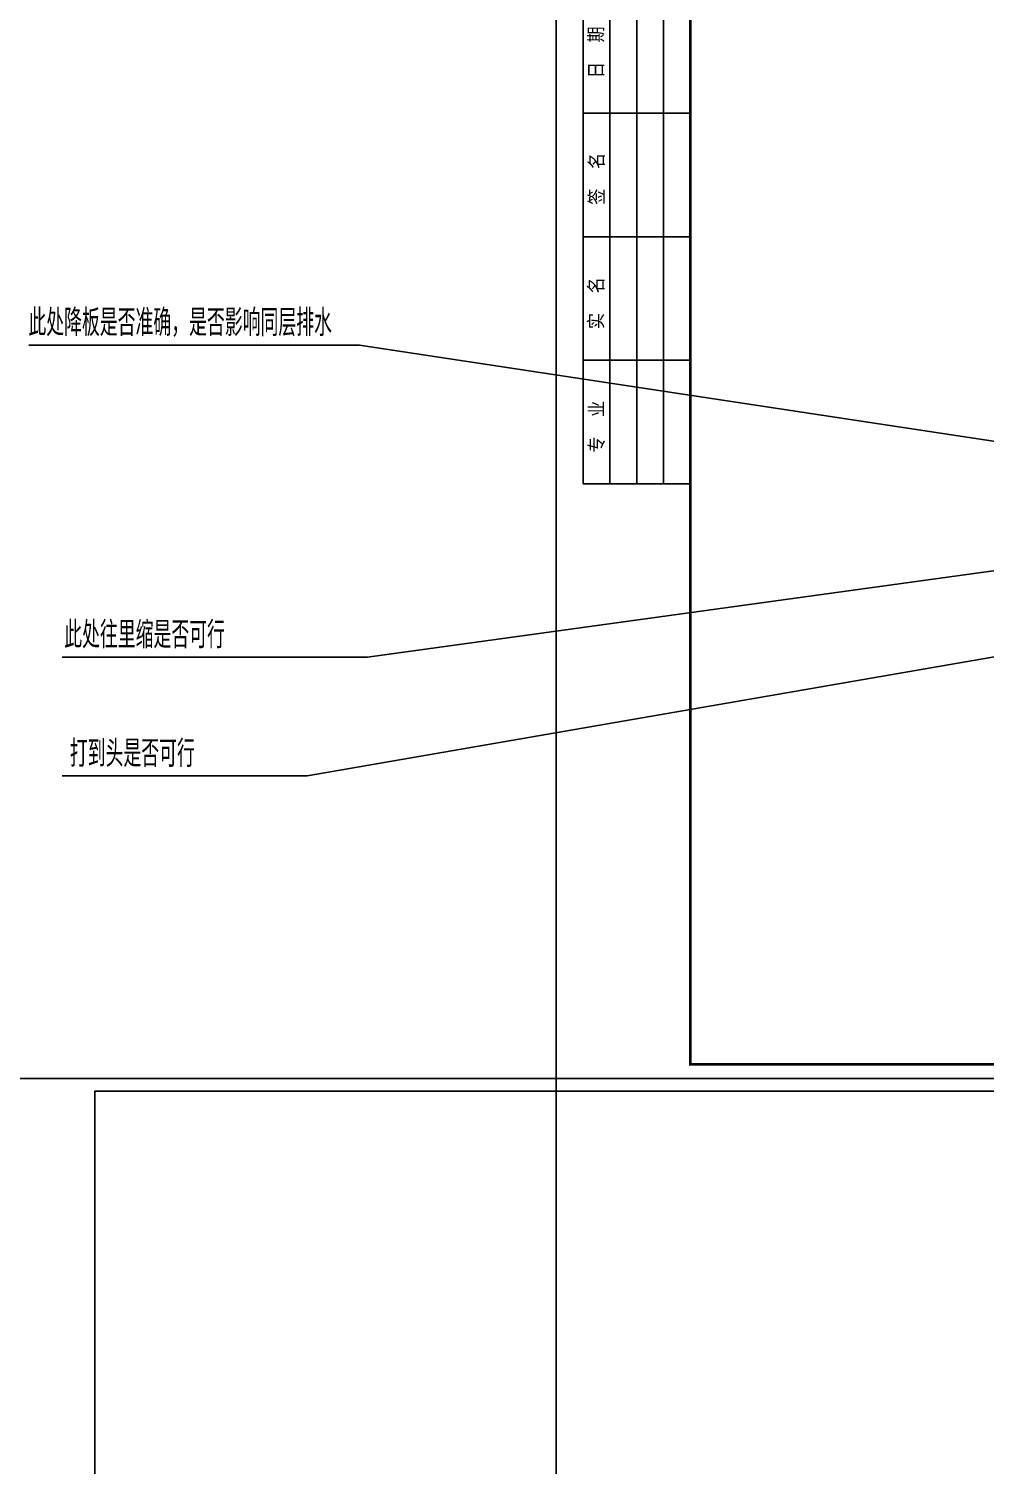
# Model space of a CAD drawing. Header units: millimetres. Extents: x -114775 to 228300, y -175499 to 108657.
# Drawn here: x 3605 to 21419, y -81880 to -55147 of the extents above; entities that cross this region are included whole.
import ezdxf
from ezdxf.enums import TextEntityAlignment as Align

# ---------------------------------------------------------------- set-up
doc = ezdxf.new("R2010")
doc.units = ezdxf.units.MM
doc.header["$LTSCALE"] = 1000
for name, color, linetype in [('BORDER', 7, 'CONTINUOUS'), ('DIM', 3, 'CONTINUOUS'), ('TEXT', 7, 'CONTINUOUS'), ('TQ', 7, 'CONTINUOUS')]:
    doc.layers.add(name, color=color, linetype=linetype)
doc.layers.add('S-ANNO-REVS', color=1, linetype='CONTINUOUS', true_color=0xff0000, plot=False)
doc.styles.get("Standard").update_dxf_attribs({"font": 'tssdeng.shx', "bigfont": 'tssdchn.shx'})
doc.styles.add('TSSD_NORM', font='tssdeng.shx', dxfattribs={"bigfont": 'hztxt.shx'})

# ---------------------------------------------------------------- blocks, each defined once
blk = doc.blocks.new('_TSHQ_H')
at = {"layer": 'TQ'}
for p, q in [((-92, 0), (-92, 20)), ((0, 20), (-92, 20)), ((-69, 0), (-69, 20)), ((-46, 0), (-46, 20)), ((-23, 0), (-23, 20)), ((0, 0), (0, 20)), ((0, 15), (-92, 15)), ((0, 10), (-92, 10)), ((0, 5), (-92, 5))]:
    blk.add_line(p, q, dxfattribs=at)
at = {"layer": 'TEXT', "style": 'TSSD_NORM'}
for s, p in [('专  业', (-81.37, 15.89)), ('实  名', (-58.38, 16)), ('签  名', (-35.23, 15.89)), ('日  期', (-11.69, 16))]:
    blk.add_text(s, height=3, dxfattribs=at).set_placement(p, align=Align.CENTER)
blk = doc.blocks.new('B20190222130906')
at = {"layer": 'BORDER'}
blk.add_lwpolyline([(0, 0), (0, 21000), (29700, 21000), (29700, 0)], close=True, dxfattribs=at)
at = {"layer": 'BORDER', "const_width": 50}
blk.add_lwpolyline([(2500, 500), (2500, 20500), (29200, 20500), (29200, 500)], close=True, dxfattribs=at)
at = {"layer": 'BORDER', "xscale": 100, "yscale": 100, "zscale": 100, "rotation": 90}
blk.add_blockref('_TSHQ_H', (2500, 20500), dxfattribs=at)

msp = doc.modelspace()

# ---------------------------------------------------------------- linework, layer by layer
at = {"layer": 'DIM'}
msp.add_lwpolyline([(13428.1, -74917.2), (4836.5, -74917.2), (4836.5, -84296.3), (13428.1, -84296.3)], close=True, dxfattribs=at)
at = {"layer": 'S-ANNO-REVS'}
for p, q in [((9765, -61033.9), (3605.1, -61033.9)), ((29155.2, -63974.4), (9765, -61033.9)), ((26754, -64516.5), (9913.1, -66843)), ((28907.2, -65565.1), (8793.1, -69051.9)), ((9913.1, -66843), (4227.2, -66843)), ((8793.1, -69051.9), (4227.2, -69051.9))]:
    msp.add_line(p, q, dxfattribs=at)
msp.add_xline((50314.1, -74684.8), (1, 0), dxfattribs=at)

# ---------------------------------------------------------------- block references
at = {"layer": 'DIM'}
msp.add_blockref('B20190222130906', (13428.1, -74917.2), dxfattribs=at)

# ---------------------------------------------------------------- texts
at = {"layer": 'S-ANNO-REVS', "width": 0.7}
for s, p in [('此处降板是否准确，是否影响同层排水', (9251.7, -60867.9)), ('打到头是否可行', (6699.1, -68885.9))]:
    msp.add_text(s, height=500, dxfattribs=at).set_placement(p, align=Align.RIGHT)
msp.add_text('此处往里缩是否可行', height=500, dxfattribs=at).set_placement((4266.6, -66677))

doc.saveas('drawing.dxf')
